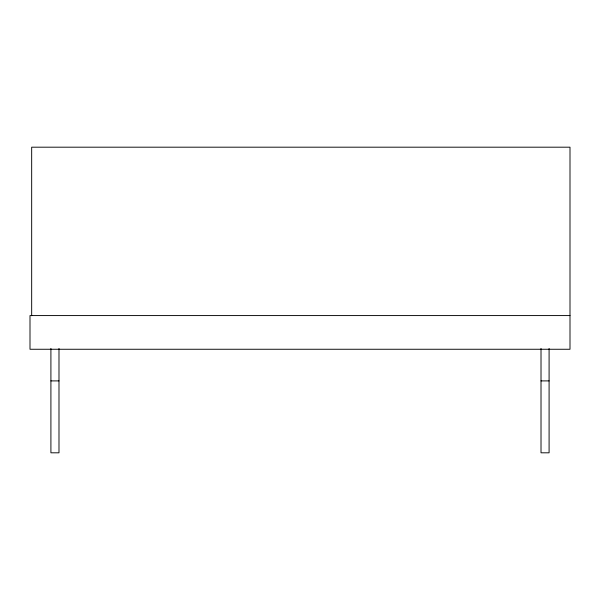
<?xml version="1.0" encoding="UTF-8"?>
<svg xmlns="http://www.w3.org/2000/svg" width="600" height="600" viewBox="0 0 600 600"><rect width="100%" height="100%" fill="white"/><g stroke="black" fill="none" stroke-linecap="round" stroke-linejoin="round"><path stroke-width="0.9" d="M570 315.577L30 315.577L30 349.26L570 349.26L570 147.188L31.672 147.188L31.672 315.697M50.91 380.903L58.988 380.903M541.013 380.903L549.09 380.903M549.09 348.472L549.09 452.812L541.013 452.812L541.013 348.472M58.988 348.472L58.988 452.812L50.91 452.812L50.91 348.472"/></g></svg>
